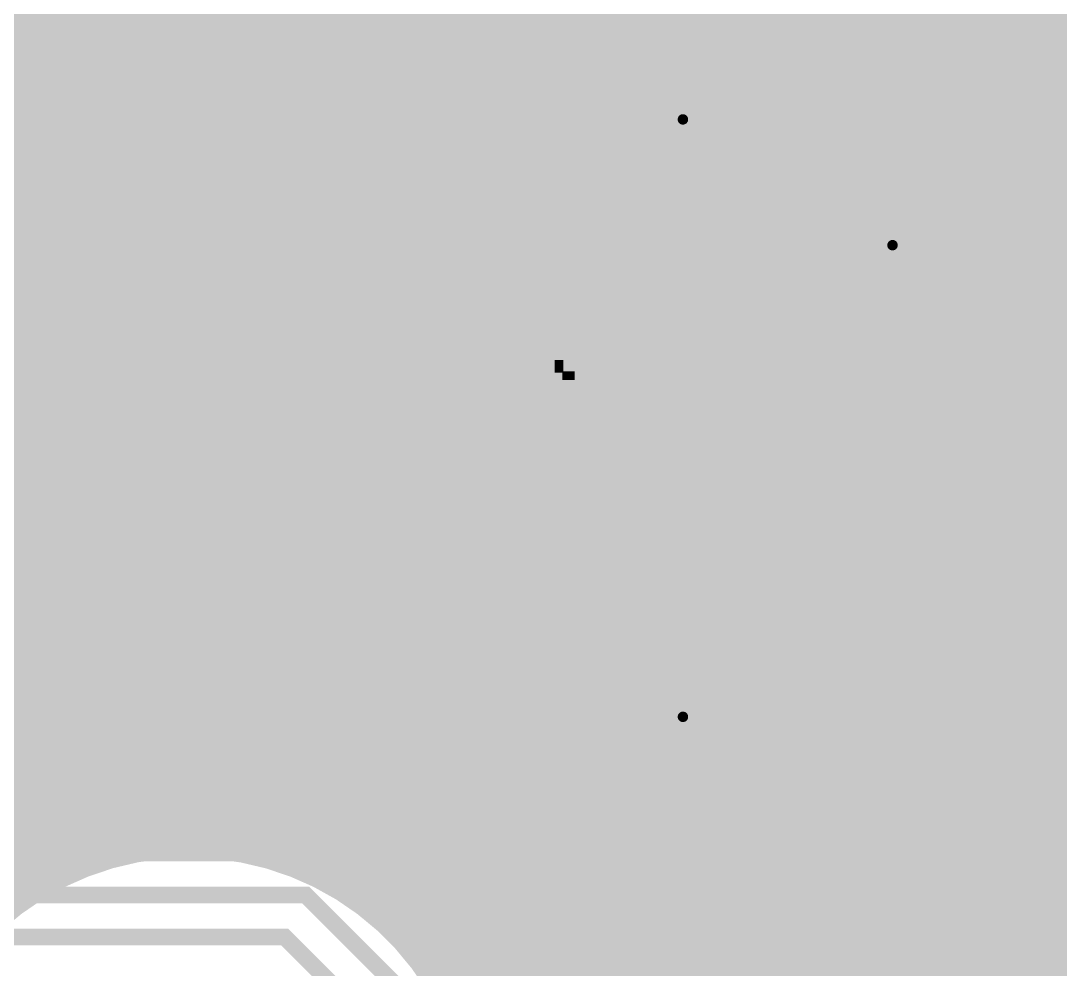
# Model space of a CAD drawing. Extents: x -6 to 196, y -52 to 46.
# Drawn here: x 85.96 to 98.55, y 2.02 to 13.51 of the extents above; entities that cross this region are included whole.
import ezdxf

# ---------------------------------------------------------------- set-up
doc = ezdxf.new("R2010")
doc.units = 0
doc.header["$MEASUREMENT"] = 0
doc.layers.get('0').update_dxf_attribs({"linetype": 'CONTINUOUS'})
for name, color, linetype in [('22-304-1_BOT', 7, 'CONTINUOUS'), ('22-304-1_DRD', 7, 'CONTINUOUS'), ('22-304-1_GND', 6, 'CONTINUOUS'), ('22-304-1_IN1', 4, 'CONTINUOUS'), ('22-304-1_SMT', 5, 'CONTINUOUS'), ('22-304-1_SPT', 10, 'CONTINUOUS'), ('22-304-1_SST', 14, 'CONTINUOUS'), ('22-304-1_TOP', 9, 'CONTINUOUS'), ('THRUHOLE_TAP', 13, 'CONTINUOUS')]:
    doc.layers.add(name, color=color, linetype=linetype)

# ---------------------------------------------------------------- blocks, each defined once
blk = doc.blocks.new('ROUND_57')
at = {"const_width": 0.35052}
blk.add_lwpolyline([(-0.17526, 0, 1), (0.17526, 0, 1)], format="xyb", close=True, dxfattribs=at)
blk = doc.blocks.new('ROUND_85')
at = {"const_width": 0.0635}
blk.add_lwpolyline([(-0.03175, 0, 1), (0.03175, 0, 1)], format="xyb", close=True, dxfattribs=at)
blk = doc.blocks.new('RECTANGLE_4')
blk.add_solid([(1.30048, 0.6477), (1.30048, -0.6477), (-1.30048, 0.6477), (-1.30048, -0.6477)])
blk = doc.blocks.new('RECTANGLE_5')
blk.add_solid([(0.4826, 0.4064), (0.4826, -0.4064), (-0.4826, 0.4064), (-0.4826, -0.4064)])
blk = doc.blocks.new('RECTANGLE_10')
blk.add_solid([(1.12522, 1.14935), (1.12522, -1.14935), (-1.12522, 1.14935), (-1.12522, -1.14935)])
blk = doc.blocks.new('RECTANGLE_43')
blk.add_solid([(1.905, 1.0414), (1.905, -1.0414), (-1.905, 1.0414), (-1.905, -1.0414)])
blk = doc.blocks.new('RECTANGLE_49')
blk.add_solid([(0.3175, 0.4445), (0.3175, -0.4445), (-0.3175, 0.4445), (-0.3175, -0.4445)])
blk = doc.blocks.new('ROUND_88')
at = {"const_width": 0.10033}
blk.add_lwpolyline([(-0.050164, 0, 1), (0.050164, 0, 1)], format="xyb", close=True, dxfattribs=at)

msp = doc.modelspace()

# ---------------------------------------------------------------- linework, layer by layer
at = {"layer": '22-304-1_BOT', "const_width": 0.254}
for points in [[(87.0966, 35.3314), (87.0966, 3.38328)], [(87.3252, 35.1028), (87.3252, 3.43662)], [(87.5538, 34.8742), (87.5538, 3.47218)], [(87.7824, 34.6456), (87.7824, 3.49504)], [(88.011, 34.417), (88.011, 3.50266)], [(88.2396, 34.1884), (88.2396, 3.4925)], [(88.4682, 33.9598), (88.4682, 3.46964)], [(88.6968, 33.7312), (88.6968, 3.43154)], [(88.9254, 33.5026), (88.9254, 3.3782)], [(89.154, 33.274), (89.154, 3.30708)], [(89.3826, 33.0454), (89.3826, 3.21818)], [(89.6112, 32.8168), (89.6112, 3.10896)], [(89.8398, 32.5882), (89.8398, 2.97942)], [(90.0684, 32.3596), (90.0684, 2.82702)], [(90.297, 32.131), (90.297, 2.64414)], [(90.5256, 31.9024), (90.5256, 2.4257)], [(90.7542, 31.6738), (90.7542, 2.16408)], [(90.9828, 31.4452), (90.9828, 1.83642)], [(91.2114, 31.2166), (91.2114, 1.397)], [(91.44, 30.988), (91.44, 0.65786)], [(91.6686, 30.7594), (91.6686, -4.064)], [(91.8972, 30.5308), (91.8972, -4.064)], [(92.1258, 30.3022), (92.1258, -4.064)], [(92.3544, 30.0736), (92.3544, -4.064)], [(92.583, 29.845), (92.583, -4.064)], [(92.8116, 29.6164), (92.8116, -4.064)], [(93.0402, 29.3878), (93.0402, -4.064)], [(93.2688, 29.1592), (93.2688, -4.064)], [(93.4974, 28.9306), (93.4974, -4.064)], [(93.726, 28.702), (93.726, -4.064)], [(93.9546, 28.4734), (93.9546, -4.064)], [(94.1832, 28.2448), (94.1832, -4.064)], [(94.4118, 28.0162), (94.4118, -4.064)], [(94.6404, 27.7876), (94.6404, -4.064)], [(94.869, 27.559), (94.869, -4.064)], [(95.0976, 27.3304), (95.0976, -4.064)], [(95.3262, 27.1018), (95.3262, -4.064)], [(95.5548, 26.8732), (95.5548, -4.064)], [(95.7834, 26.6446), (95.7834, -4.064)], [(96.012, 26.416), (96.012, -4.064)], [(96.2406, 26.1874), (96.2406, -4.064)], [(96.4692, 25.9588), (96.4692, -4.064)], [(96.6978, 25.7302), (96.6978, -4.064)], [(96.9264, 25.5016), (96.9264, -4.064)], [(97.155, 25.273), (97.155, -4.064)], [(97.3836, 25.0444), (97.3836, -4.064)], [(97.6122, 24.8158), (97.6122, -4.064)], [(97.8408, 24.5872), (97.8408, -0.16764)], [(98.0694, 24.3586), (98.0694, 0.06604)], [(98.298, 24.13), (98.298, 0.15494)], [(98.5266, 23.9014), (98.5266, 0.16002)], [(86.868, 16.69796), (86.868, 3.3147)], [(85.9536, 16.60398), (85.9536, 2.84226)], [(86.6394, 16.52778), (86.6394, 3.2258)], [(86.1822, 16.49222), (86.1822, 2.99212)], [(86.4108, 16.46936), (86.4108, 3.12166)], [(120.22074, 13.5382), (56.58866, 13.5382)], [(120.22074, 13.3096), (56.81726, 13.3096)], [(120.22074, 13.081), (57.04586, 13.081)], [(120.22074, 12.8524), (57.27446, 12.8524)], [(120.22074, 12.6238), (57.50306, 12.6238)], [(120.22074, 12.3952), (57.73166, 12.3952)], [(120.22074, 12.1666), (65.5701, 12.1666)], [(120.22074, 11.938), (65.8368, 11.938)], [(120.22074, 11.7094), (65.93586, 11.7094)], [(120.22074, 11.4808), (65.94856, 11.4808)], [(120.22074, 11.2522), (65.88252, 11.2522)], [(120.22074, 11.0236), (65.69456, 11.0236)], [(120.22074, 10.795), (17.145, 10.795)], [(120.22074, 10.5664), (17.145, 10.5664)], [(120.22074, 10.3378), (17.145, 10.3378)], [(120.22074, 10.1092), (17.145, 10.1092)], [(120.22074, 9.8806), (17.145, 9.8806)], [(120.22074, 9.652), (17.145, 9.652)], [(115.15344, 9.4234), (17.145, 9.4234)], [(101.219, 9.1948), (17.145, 9.1948)], [(101.00818, 8.9662), (17.145, 8.9662)], [(100.93198, 8.7376), (17.145, 8.7376)], [(100.93452, 8.509), (17.145, 8.509)], [(101.02342, 8.2804), (18.19656, 8.2804)], [(101.25964, 8.0518), (18.38452, 8.0518)], [(117.5893, 7.8232), (18.45056, 7.8232)], [(103.84536, 7.5946), (18.43786, 7.5946)], [(103.5812, 7.366), (18.3388, 7.366)], [(103.4796, 7.1374), (18.0721, 7.1374)], [(103.4669, 6.9088), (17.145, 6.9088)], [(103.53548, 6.6802), (17.145, 6.6802)], [(103.72344, 6.4516), (22.31644, 6.4516)], [(120.72874, 6.223), (22.47138, 6.223)], [(120.72874, 5.9944), (22.51964, 5.9944)], [(120.72874, 5.7658), (22.48916, 5.7658)], [(120.72874, 5.5372), (22.3647, 5.5372)], [(120.72874, 5.3086), (21.99132, 5.3086)], [(117.87632, 5.08), (21.31568, 5.08)], [(117.56898, 4.8514), (21.62302, 4.8514)], [(117.45722, 4.6228), (21.73478, 4.6228)], [(117.43436, 4.3942), (21.7551, 4.3942)], [(117.49278, 4.1656), (21.69668, 4.1656)], [(117.66296, 3.937), (21.52904, 3.937)], [(120.72874, 3.7084), (65.29832, 3.7084)], [(87.60206, 3.4798), (65.62598, 3.4798)], [(120.72874, 3.4798), (88.39708, 3.4798)], [(86.69782, 3.2512), (65.81648, 3.2512)], [(120.72874, 3.2512), (89.30132, 3.2512)], [(86.23046, 3.0226), (79.45374, 3.0226)], [(120.72874, 3.0226), (89.76868, 3.0226)], [(85.88756, 2.794), (79.72552, 2.794)], [(120.72874, 2.794), (90.11158, 2.794)], [(120.72874, 2.5654), (90.38336, 2.5654)], [(120.72874, 2.3368), (90.60942, 2.3368)], [(120.72874, 2.1082), (90.79738, 2.1082)]]:
    msp.add_lwpolyline(points, dxfattribs=at)
for points in [[(88.00084, 3.50266, 0.4142136), (84.49818, 0)], [(91.50096, 0, 0.4142136), (88.00084, 3.50012)]]:
    msp.add_lwpolyline(points, format="xyb", dxfattribs=at)
at = {"layer": '22-304-1_DRD', "const_width": 0.254}
for points in [[(93.726, 12.954), (93.345, 12.573)], [(93.726, 12.954), (93.345, 12.573)], [(94.234, 12.954), (93.726, 12.954)], [(94.234, 12.954), (93.726, 12.954)], [(94.615, 12.573), (94.234, 12.954)], [(94.615, 12.573), (94.234, 12.954)], [(93.345, 12.573), (93.345, 12.065)], [(93.345, 12.573), (93.345, 12.065)], [(94.615, 12.065), (94.615, 12.573)], [(94.615, 12.065), (94.615, 12.573)], [(93.345, 12.065), (93.726, 11.684)], [(93.345, 12.065), (93.726, 11.684)], [(94.234, 11.684), (94.615, 12.065)], [(94.234, 11.684), (94.615, 12.065)], [(93.726, 11.684), (94.234, 11.684)], [(93.726, 11.684), (94.234, 11.684)], [(96.266, 11.43), (95.885, 11.049)], [(96.266, 11.43), (95.885, 11.049)], [(96.266, 11.43), (95.885, 11.049)], [(96.774, 11.43), (96.266, 11.43)], [(96.774, 11.43), (96.266, 11.43)], [(96.774, 11.43), (96.266, 11.43)], [(97.155, 11.049), (96.774, 11.43)], [(97.155, 11.049), (96.774, 11.43)], [(97.155, 11.049), (96.774, 11.43)], [(95.885, 11.049), (95.885, 10.541)], [(95.885, 11.049), (95.885, 10.541)], [(95.885, 11.049), (95.885, 10.541)], [(97.155, 10.541), (97.155, 11.049)], [(97.155, 10.541), (97.155, 11.049)], [(97.155, 10.541), (97.155, 11.049)], [(95.885, 10.541), (96.266, 10.16)], [(95.885, 10.541), (96.266, 10.16)], [(95.885, 10.541), (96.266, 10.16)], [(96.774, 10.16), (97.155, 10.541)], [(96.774, 10.16), (97.155, 10.541)], [(96.774, 10.16), (97.155, 10.541)], [(96.266, 10.16), (96.774, 10.16)], [(96.266, 10.16), (96.774, 10.16)], [(96.266, 10.16), (96.774, 10.16)], [(93.726, 5.715), (93.345, 5.334)], [(94.234, 5.715), (93.726, 5.715)], [(94.615, 5.334), (94.234, 5.715)], [(93.345, 5.334), (93.345, 4.826)], [(94.615, 4.826), (94.615, 5.334)], [(93.345, 4.826), (93.726, 4.445)], [(94.234, 4.445), (94.615, 4.826)], [(93.726, 4.445), (94.234, 4.445)]]:
    msp.add_lwpolyline(points, dxfattribs=at)
at = {"layer": '22-304-1_IN1'}
for points, const_width in [([(87.0712, 22.97684), (87.0712, 5.89026)], 0.254), ([(87.2998, 22.97684), (87.2998, 5.89026)], 0.254), ([(87.5284, 22.97684), (87.5284, 5.89026)], 0.254), ([(87.757, 22.97684), (87.757, 5.89026)], 0.254), ([(87.9856, 22.97684), (87.9856, 5.89026)], 0.254), ([(88.2142, 22.97684), (88.2142, 5.89026)], 0.254), ([(88.4428, 22.97684), (88.4428, 5.89026)], 0.254), ([(88.6714, 22.97684), (88.6714, 5.89026)], 0.254), ([(88.9, 22.97684), (88.9, 5.89026)], 0.254), ([(89.1286, 22.97684), (89.1286, 5.89026)], 0.254), ([(89.3572, 22.97684), (89.3572, 5.89026)], 0.254), ([(89.5858, 22.97684), (89.5858, 5.89026)], 0.254), ([(89.8144, 22.97684), (89.8144, 5.89026)], 0.254), ([(90.043, 22.97684), (90.043, 5.89026)], 0.254), ([(90.2716, 22.97684), (90.2716, 5.89026)], 0.254), ([(90.5002, 22.97684), (90.5002, 5.83692)], 0.254), ([(90.7288, 22.97684), (90.7288, 5.63372)], 0.254), ([(90.9574, 22.97684), (90.9574, 5.40512)], 0.254), ([(91.186, 22.97684), (91.186, 5.17652)], 0.254), ([(91.4146, 22.97684), (91.4146, 4.94792)], 0.254), ([(91.6432, 22.97684), (91.6432, 4.71932)], 0.254), ([(91.8718, 22.97684), (91.8718, 4.49072)], 0.254), ([(92.1004, 22.97684), (92.1004, 4.26212)], 0.254), ([(92.329, 22.97684), (92.329, 4.03352)], 0.254), ([(92.5576, 22.97684), (92.5576, 3.80492)], 0.254), ([(92.7862, 22.97684), (92.7862, 3.60426)], 0.254), ([(93.0148, 22.97684), (93.0148, 3.60426)], 0.254), ([(93.2434, 22.97684), (93.2434, 3.60426)], 0.254), ([(93.472, 22.97684), (93.472, 12.76604)], 0.254), ([(93.7006, 22.97684), (93.7006, 12.93368)], 0.254), ([(93.9292, 22.97684), (93.9292, 12.9921)], 0.254), ([(94.1578, 22.97684), (94.1578, 12.97178)], 0.254), ([(94.3864, 22.97684), (94.3864, 12.86002)], 0.254), ([(94.615, 22.97684), (94.615, 12.55268)], 0.254), ([(94.8436, 22.97684), (94.8436, 3.60426)], 0.254), ([(95.0722, 22.97684), (95.0722, 3.60426)], 0.254), ([(95.3008, 22.97684), (95.3008, 3.60426)], 0.254), ([(95.5294, 22.97684), (95.5294, 3.60426)], 0.254), ([(95.758, 22.97684), (95.758, 3.60426)], 0.254), ([(95.9866, 22.7584), (95.9866, 11.21156)], 0.254), ([(96.2152, 22.5298), (96.2152, 11.39952)], 0.254), ([(96.4438, 22.3012), (96.4438, 11.46556)], 0.254), ([(96.6724, 22.0726), (96.6724, 11.45286)], 0.254), ([(96.901, 21.844), (96.901, 11.3538)], 0.254), ([(97.1296, 21.6154), (97.1296, 11.0871)], 0.254), ([(97.3582, 21.3868), (97.3582, 3.60426)], 0.254), ([(97.5868, 21.1582), (97.5868, 3.60426)], 0.254), ([(97.8154, 20.9296), (97.8154, 3.60426)], 0.254), ([(98.044, 20.701), (98.044, 3.60426)], 0.254), ([(98.2726, 20.4724), (98.2726, 3.60426)], 0.254), ([(98.5012, 20.2438), (98.5012, 3.60426)], 0.254), ([(86.8426, 16.67002), (86.8426, 5.89026)], 0.254), ([(85.9282, 16.6243), (85.9282, 5.89026)], 0.254), ([(86.1568, 16.49984), (86.1568, 5.89026)], 0.254), ([(86.614, 16.51762), (86.614, 5.89026)], 0.254), ([(86.3854, 16.46936), (86.3854, 5.89026)], 0.254), ([(105.4862, 13.589), (51.9938, 13.589)], 0.254), ([(105.75036, 13.3604), (83.96732, 13.3604)], 0.254), ([(115.0493, 13.1318), (84.3407, 13.1318)], 0.254), ([(93.63964, 12.9032), (84.46516, 12.9032)], 0.254), ([(114.92484, 12.9032), (94.32036, 12.9032)], 0.254), ([(93.40342, 12.6746), (84.49564, 12.6746)], 0.254), ([(105.75036, 12.6746), (94.55404, 12.6746)], 0.254), ([(93.31452, 12.446), (84.44738, 12.446)], 0.254), ([(105.4862, 12.446), (94.64294, 12.446)], 0.254), ([(93.31198, 12.2174), (84.29244, 12.2174)], 0.254), ([(105.3846, 12.2174), (94.64802, 12.2174)], 0.254), ([(93.38818, 11.9888), (65.7987, 11.9888)], 0.254), ([(105.3719, 11.9888), (94.56928, 11.9888)], 0.254), ([(94.615, 12.08532), (94.615, 5.31368)], 0.254), ([(93.472, 11.87196), (93.472, 5.52704)], 0.254), ([(93.599, 11.7602), (65.92316, 11.7602)], 0.254), ([(105.44048, 11.7602), (94.361, 11.7602)], 0.254), ([(94.3864, 11.77798), (94.3864, 5.62102)], 0.254), ([(93.7006, 11.70178), (93.7006, 5.69468)], 0.254), ([(93.9292, 11.64336), (93.9292, 5.7531)], 0.254), ([(94.1578, 11.66622), (94.1578, 5.73278)], 0.254), ([(105.62844, 11.5316), (65.95364, 11.5316)], 0.254), ([(96.07296, 11.303), (84.26704, 11.303)], 0.254), ([(119.888, 11.303), (96.96704, 11.303)], 0.254), ([(95.90278, 11.0744), (84.43468, 11.0744)], 0.254), ([(119.888, 11.0744), (97.13468, 11.0744)], 0.254), ([(95.84436, 10.8458), (84.4931, 10.8458)], 0.254), ([(119.888, 10.8458), (97.1931, 10.8458)], 0.254), ([(95.86722, 10.6172), (84.47278, 10.6172)], 0.254), ([(105.54716, 10.6172), (97.17278, 10.6172)], 0.254), ([(97.1296, 10.50036), (97.1296, 3.60426)], 0.254), ([(95.97898, 10.3886), (84.36102, 10.3886)], 0.254), ([(95.9866, 10.37844), (95.9866, 3.60426)], 0.254), ([(105.40746, 10.3886), (97.06102, 10.3886)], 0.254), ([(96.901, 10.2362), (96.901, 3.60426)], 0.254), ([(96.28632, 10.16), (84.05368, 10.16)], 0.254), ([(96.2152, 10.19048), (96.2152, 3.60426)], 0.254), ([(96.4438, 10.1219), (96.4438, 3.60426)], 0.254), ([(96.6724, 10.1346), (96.6724, 3.60426)], 0.254), ([(105.36936, 10.16), (96.75368, 10.16)], 0.254), ([(105.40746, 9.9314), (60.86602, 9.9314)], 0.254), ([(105.54716, 9.7028), (60.97778, 9.7028)], 0.254), ([(117.91442, 9.4742), (84.16036, 9.4742)], 0.254), ([(117.82552, 9.2456), (84.39404, 9.2456)], 0.254), ([(117.82298, 9.017), (84.48294, 9.017)], 0.254), ([(105.62844, 8.7884), (84.48802, 8.7884)], 0.254), ([(105.44048, 8.5598), (84.40928, 8.5598)], 0.254), ([(105.3719, 8.3312), (84.201, 8.3312)], 0.254), ([(105.3846, 8.1026), (22.71776, 8.1026)], 0.254), ([(105.4862, 7.874), (22.95652, 7.874)], 0.254), ([(137.414, 6.79196), (136.33704, 6.79196), (136.144, 6.985), (133.985, 6.985), (131.826, 4.826), (124.333, 4.826), (122.682, 3.175), (92.583, 3.175), (90.297, 5.461), (81.407, 5.461), (80.518, 6.35), (67.183, 6.35), (66.548, 6.985), (23.241, 6.985), (22.479, 7.747), (21.209, 7.747), (20.574, 7.112), (19.812, 7.112), (19.304, 6.604), (18.923, 6.604), (18.288, 5.969), (14.732, 5.969)], 0.2032), ([(105.75036, 7.6454), (84.23656, 7.6454)], 0.254), ([(118.70944, 7.4168), (84.42452, 7.4168)], 0.254), ([(137.16, 5.588), (136.652, 5.588), (135.763, 6.477), (134.112, 6.477), (131.953, 4.318), (124.46, 4.318), (122.809, 2.667), (92.456, 2.667), (90.17, 4.953), (81.28, 4.953), (80.391, 5.842), (66.929, 5.842), (66.294, 6.477), (22.987, 6.477), (22.225, 7.239), (21.336, 7.239), (20.701, 6.604), (19.939, 6.604), (19.431, 6.096), (19.05, 6.096), (16.764, 3.81), (5.08, 3.81)], 0.2032), ([(119.888, 7.1882), (84.49056, 7.1882)], 0.254), ([(119.888, 6.9596), (84.47786, 6.9596)], 0.254), ([(135.54456, 5.461), (134.90956, 4.826), (133.096, 4.826), (132.08, 3.81), (124.587, 3.81), (122.936, 2.159), (92.329, 2.159), (90.043, 4.445), (81.153, 4.445), (80.264, 5.334), (66.675, 5.334), (66.04, 5.969), (22.86, 5.969), (22.098, 6.731), (21.59, 6.731), (20.955, 6.096), (20.066, 6.096), (19.304, 5.334)], 0.2032), ([(119.888, 6.731), (84.3788, 6.731)], 0.254), ([(119.888, 6.5024), (84.1121, 6.5024)], 0.254), ([(117.0813, 6.2738), (81.19872, 6.2738)], 0.254), ([(116.713, 6.0452), (81.42732, 6.0452)], 0.254), ([(139.0269, 5.08), (137.668, 5.08), (136.906, 4.318), (133.223, 4.318), (132.207, 3.302), (124.841, 3.302), (123.19, 1.651), (92.075, 1.651), (89.789, 3.937), (81.026, 3.937), (80.137, 4.826), (66.548, 4.826), (65.913, 5.461), (22.225, 5.461), (21.844, 5.842), (21.844, 5.969)], 0.2032), ([(90.297, 5.89026), (81.5848, 5.89026)], 0.254), ([(101.12502, 5.8166), (90.53576, 5.8166)], 0.254), ([(90.59926, 5.76326), (92.7608, 3.60426)], 0.254), ([(93.53296, 5.588), (90.77452, 5.588)], 0.254), ([(100.97262, 5.588), (94.42704, 5.588)], 0.254), ([(93.36278, 5.3594), (91.00312, 5.3594)], 0.254), ([(100.92436, 5.3594), (94.59468, 5.3594)], 0.254), ([(137.795, 3.81), (133.477, 3.81), (132.461, 2.794), (125.222, 2.794), (123.571, 1.143), (91.948, 1.143), (89.662, 3.429), (80.899, 3.429), (80.01, 4.318), (66.421, 4.318), (65.786, 4.953), (22.098, 4.953), (21.844, 5.207), (20.32, 5.207)], 0.2032), ([(93.30436, 5.1308), (91.23172, 5.1308)], 0.254), ([(100.95484, 5.1308), (94.6531, 5.1308)], 0.254), ([(93.32722, 4.9022), (91.46032, 4.9022)], 0.254), ([(94.615, 4.84632), (94.615, 3.60426)], 0.254), ([(101.0793, 4.9022), (94.63278, 4.9022)], 0.254), ([(93.43898, 4.6736), (91.68892, 4.6736)], 0.254), ([(101.45268, 4.6736), (94.52102, 4.6736)], 0.254), ([(93.472, 4.63296), (93.472, 3.60426)], 0.254), ([(94.3864, 4.53898), (94.3864, 3.60426)], 0.254), ([(136.04494, 2.286), (125.349, 2.286), (123.698, 0.635), (91.694, 0.635), (89.408, 2.921), (80.645, 2.921), (79.756, 3.81), (66.294, 3.81), (65.659, 4.445), (21.082, 4.445)], 0.2032), ([(93.74632, 4.445), (91.91752, 4.445)], 0.254), ([(93.7006, 4.46278), (93.7006, 3.60426)], 0.254), ([(94.1578, 4.42722), (94.1578, 3.60426)], 0.254), ([(104.6099, 4.445), (94.21368, 4.445)], 0.254), ([(93.9292, 4.40436), (93.9292, 3.60426)], 0.254), ([(104.6226, 4.2164), (92.14612, 4.2164)], 0.254), ([(104.7242, 3.9878), (92.37472, 3.9878)], 0.254), ([(104.98836, 3.7592), (92.60332, 3.7592)], 0.254), ([(116.713, 3.60426), (92.7608, 3.60426)], 0.254), ([(127.508, 0.762), (125.095, 0.762), (123.952, -0.381), (99.568, -0.381), (98.679, -1.27), (92.837, -1.27), (89.154, 2.413), (80.137, 2.413), (79.248, 3.302), (77.597, 3.302), (76.2, 1.905)], 0.2032)]:
    msp.add_lwpolyline(points, dxfattribs=dict(at, const_width=const_width))
at = {"layer": '22-304-1_IN1', "const_width": 0.254}
for points in [[(93.98, 12.99464, 0.4142136), (93.30436, 12.319)], [(94.65564, 12.319, 0.4142136), (93.98, 12.99464)], [(93.30436, 12.319, 0.4142136), (93.98, 11.64336)], [(93.98, 11.64336, 0.4142136), (94.65564, 12.319)], [(96.52, 11.47064, 0.4142136), (95.84436, 10.795)], [(96.52, 11.47064, 0.4142136), (95.84436, 10.795)], [(97.19564, 10.795, 0.4142136), (96.52, 11.47064)], [(97.19564, 10.795, 0.4142136), (96.52, 11.47064)], [(95.84436, 10.795, 0.4142136), (96.52, 10.11936)], [(95.84436, 10.795, 0.4142136), (96.52, 10.11936)], [(96.52, 10.11936, 0.4142136), (97.19564, 10.795)], [(96.52, 10.11936, 0.4142136), (97.19564, 10.795)], [(90.59926, 5.76326, 0.1989124), (90.297, 5.88846)], [(90.59926, 5.76326, 0.1989124), (90.297, 5.88846)], [(93.98, 5.75564, 0.4142136), (93.30436, 5.08)], [(94.65564, 5.08, 0.4142136), (93.98, 5.75564)], [(93.30436, 5.08, 0.4142136), (93.98, 4.40436)], [(93.98, 4.40436, 0.4142136), (94.65564, 5.08)]]:
    msp.add_lwpolyline(points, format="xyb", dxfattribs=at)
at = {"layer": '22-304-1_SST', "const_width": 0.1524}
for points in [[(82.804, 17.907), (73.533, 17.907), (73.533, 6.223), (82.804, 6.223), (82.804, 6.35), (82.804, 9.017), (87.249, 9.017), (87.249, 10.033), (82.804, 10.033), (82.804, 14.097), (87.249, 14.097), (87.249, 15.113), (82.804, 15.113), (82.804, 17.907)], [(92.837, 10.16), (95.504, 10.16), (95.504, 15.24), (92.456, 15.24), (92.456, 10.16), (92.837, 10.16)], [(97.3455, 11.2395), (97.3455, 14.1605), (95.7072, 14.1605), (95.7072, 11.2395), (97.3455, 11.2395)], [(92.5322, 9.32688), (92.42552, 9.32688)], [(92.456, 9.33704), (92.456, 9.09066)], [(92.59316, 9.26592), (92.59316, 9.16178)], [(92.60332, 9.18972), (92.35694, 9.18972)], [(92.67952, 8.71474), (92.3798, 8.71474), (92.3798, 2.71526), (92.67952, 2.71526)], [(95.28048, 8.71474), (95.5802, 8.71474), (95.5802, 2.71526), (95.28048, 2.71526)], [(92.3925, 6.858), (92.3925, 6.5405)], [(95.5675, 6.858), (92.3925, 6.858)], [(92.4941, 6.858), (92.4941, 6.5405)], [(92.63126, 6.858), (92.63126, 6.5405)], [(92.76842, 6.858), (92.76842, 6.5405)], [(92.90558, 6.858), (92.90558, 6.5405)], [(93.04274, 6.858), (93.04274, 6.5405)], [(93.1799, 6.858), (93.1799, 6.5405)], [(93.31706, 6.858), (93.31706, 6.5405)], [(93.45422, 6.858), (93.45422, 6.5405)], [(93.59138, 6.858), (93.59138, 6.5405)], [(93.72854, 6.858), (93.72854, 6.5405)], [(93.8657, 6.858), (93.8657, 6.5405)], [(94.00286, 6.858), (94.00286, 6.5405)], [(94.14002, 6.858), (94.14002, 6.5405)], [(94.27718, 6.858), (94.27718, 6.5405)], [(94.41434, 6.858), (94.41434, 6.5405)], [(94.5515, 6.858), (94.5515, 6.5405)], [(94.68866, 6.858), (94.68866, 6.5405)], [(94.82582, 6.858), (94.82582, 6.5405)], [(94.96298, 6.858), (94.96298, 6.5405)], [(95.10014, 6.858), (95.10014, 6.5405)], [(95.2373, 6.858), (95.2373, 6.5405)], [(95.37446, 6.858), (95.37446, 6.5405)], [(95.51162, 6.858), (95.51162, 6.5405)], [(95.5675, 6.858), (95.5675, 6.5405)], [(95.5675, 6.77926), (92.3925, 6.77926)], [(95.5675, 6.6421), (92.3925, 6.6421)], [(96.18472, 6.13918), (96.01708, 6.1976), (96.01708, 6.5532), (96.18472, 6.61162), (96.8629, 6.61162), (97.03308, 6.5532), (97.03308, 6.1976), (96.8629, 6.13918)], [(95.5675, 6.5405), (92.3925, 6.5405)], [(96.18472, 5.77342), (96.01708, 5.65658), (96.01708, 5.41782), (96.18472, 5.30098), (96.3549, 5.30098), (96.69272, 5.5372), (97.03308, 5.30098), (97.03308, 5.77342)], [(96.01708, 4.57962), (96.01708, 4.81838)], [(96.01708, 4.699), (97.03308, 4.699), (96.8629, 4.81838)]]:
    msp.add_lwpolyline(points, dxfattribs=at)
for points in [[(92.47886, 9.33958, 0.4142136), (92.3544, 9.21512)], [(92.60586, 9.21512, 0.4142136), (92.47886, 9.34212)], [(92.3544, 9.21512, 0.4142136), (92.47886, 9.09066)], [(92.47886, 9.08812, 0.4142136), (92.60586, 9.21512)]]:
    msp.add_lwpolyline(points, format="xyb", dxfattribs=at)
at = {"layer": '22-304-1_TOP'}
for points, const_width in [([(87.1982, 18.23974), (87.1982, 10.17016)], 0.254), ([(86.36, 11.43), (86.36, 17.145)], 0.635), ([(87.00516, 16.93926), (87.00516, 12.20216)], 0.254), ([(97.9424, 16.00454), (97.9424, 13.53312)], 0.254), ([(87.30234, 15.97406), (87.30234, 13.23594)], 0.254), ([(98.171, 15.77594), (98.171, 13.30452)], 0.254), ([(93.98, 14.351), (95.5802, 14.351), (96.52, 13.4112)], 1.27), ([(98.3996, 14.34084), (98.3996, 13.07592)], 0.254), ([(98.6282, 14.04874), (98.6282, 12.84732)], 0.254), ([(91.76766, 13.64234), (91.76766, 13.23594)], 0.254), ([(91.7702, 13.64234), (91.7702, 9.5377)], 0.254), ([(91.9988, 13.64234), (91.9988, 9.3091)], 0.254), ([(92.2274, 13.64234), (92.2274, 9.12622)], 0.254), ([(92.3544, 13.64234), (92.3544, 13.37564)], 0.254), ([(97.76206, 13.71346), (98.72218, 12.75334)], 0.254), ([(87.30234, 13.4366), (87.00516, 13.4366)], 0.254), ([(92.3544, 13.4366), (91.76766, 13.4366)], 0.254), ([(95.19412, 13.37564), (92.3544, 13.37564)], 0.254), ([(92.456, 13.37564), (92.456, 12.02436)], 0.254), ([(92.6846, 13.37564), (92.6846, 12.02436)], 0.254), ([(92.9132, 13.37564), (92.9132, 12.02436)], 0.254), ([(93.1418, 13.37564), (93.1418, 12.02436)], 0.254), ([(93.3704, 13.37564), (93.3704, 12.02436)], 0.254), ([(93.599, 13.37564), (93.599, 12.02436)], 0.254), ([(93.8276, 13.37564), (93.8276, 12.02436)], 0.254), ([(94.0562, 13.37564), (94.0562, 12.02436)], 0.254), ([(94.2848, 13.37564), (94.2848, 12.02436)], 0.254), ([(94.5134, 13.37564), (94.5134, 12.02436)], 0.254), ([(94.742, 13.37564), (94.742, 12.02436)], 0.254), ([(94.9706, 13.37564), (94.9706, 12.02436)], 0.254), ([(95.19412, 13.37564), (95.70974, 12.86002)], 0.254), ([(95.1992, 13.37056), (95.1992, 12.02436)], 0.254), ([(98.425, -0.508), (98.425, 12.446), (97.4598, 13.4112), (96.52, 13.4112)], 0.2032), ([(99.24034, 13.4366), (98.03892, 13.4366)], 0.254), ([(91.76766, 13.23594), (87.30234, 13.23594)], 0.254), ([(87.4268, 13.23594), (87.4268, 10.89406)], 0.254), ([(87.6554, 13.23594), (87.6554, 10.89406)], 0.254), ([(87.884, 13.23594), (87.884, 10.89406)], 0.254), ([(88.1126, 13.23594), (88.1126, 10.89406)], 0.254), ([(88.3412, 13.23594), (88.3412, 10.89406)], 0.254), ([(88.5698, 13.23594), (88.5698, 10.89406)], 0.254), ([(88.7984, 13.23594), (88.7984, 10.89406)], 0.254), ([(89.027, 13.23594), (89.027, 10.89406)], 0.254), ([(89.2556, 13.23594), (89.2556, 10.89406)], 0.254), ([(89.4842, 13.23594), (89.4842, 10.89406)], 0.254), ([(89.7128, 13.23594), (89.7128, 10.89406)], 0.254), ([(89.9414, 13.23594), (89.9414, 10.89406)], 0.254), ([(90.17, 13.23594), (90.17, 10.89406)], 0.254), ([(90.3986, 13.23594), (90.3986, 10.89406)], 0.254), ([(90.6272, 13.23594), (90.6272, 10.89406)], 0.254), ([(90.8558, 13.23594), (90.8558, 10.89406)], 0.254), ([(91.0844, 13.23594), (91.0844, 10.89406)], 0.254), ([(91.313, 13.23594), (91.313, 10.89406)], 0.254), ([(91.5416, 13.23594), (91.5416, 10.89406)], 0.254), ([(95.36176, 13.208), (87.00516, 13.208)], 0.254), ([(95.4278, 13.14196), (95.4278, 12.02436)], 0.254), ([(99.46894, 13.208), (98.26752, 13.208)], 0.254), ([(95.59036, 12.9794), (87.00516, 12.9794)], 0.254), ([(99.71024, 12.9794), (98.49612, 12.9794)], 0.254), ([(95.6564, 12.91336), (95.6564, -1.95834)], 0.254), ([(95.70974, 12.86002), (95.70974, 12.72286)], 0.254), ([(97.33026, 12.8905), (97.34701, 12.91754)], 0.254), ([(97.33026, 12.8905), (97.33026, 12.72286)], 0.254), ([(97.3455, 12.91844), (97.99574, 12.2682)], 0.254), ([(95.70974, 12.7508), (87.00516, 12.7508)], 0.254), ([(95.70974, 12.72286), (95.70974, 12.67714)], 0.254), ([(97.51314, 12.7508), (97.33026, 12.7508)], 0.254), ([(97.33026, 12.72286), (97.33026, 12.67714)], 0.254), ([(97.4852, 12.77874), (97.4852, -3.50774)], 0.254), ([(95.70974, 12.67714), (95.70974, 11.25474)], 0.254), ([(97.33026, 12.67714), (97.33026, 11.25474)], 0.254), ([(95.70974, 12.5222), (87.00516, 12.5222)], 0.254), ([(97.74174, 12.5222), (97.33026, 12.5222)], 0.254), ([(97.7138, 12.55014), (97.7138, -3.50774)], 0.254), ([(95.70974, 12.2936), (87.00516, 12.2936)], 0.254), ([(93.98, 12.319), (93.98, 11.049)], 0.2032), ([(93.98, 12.319), (93.98, 11.049)], 0.2032), ([(97.97034, 12.2936), (97.33026, 12.2936)], 0.254), ([(97.9424, 12.32154), (97.9424, -0.03302)], 0.254), ([(97.99574, 12.2682), (97.99574, 0.01524)], 0.254), ([(87.00516, 12.20216), (87.00516, 11.43)], 0.254), ([(95.70974, 12.065), (87.00516, 12.065)], 0.254), ([(92.3544, 12.02436), (92.3544, 10.07364)], 0.254), ([(95.6056, 12.02436), (92.3544, 12.02436)], 0.254), ([(93.98, 12.02436), (93.98, 11.049)], 0.254), ([(95.6056, 12.02436), (95.6056, 10.07364)], 0.254), ([(95.70974, 11.9888), (96.52, 11.9888)], 0.254), ([(96.52, 11.25474), (96.52, 11.9888)], 0.254), ([(97.33026, 11.9888), (96.52, 11.9888)], 0.254), ([(97.99574, 12.065), (97.33026, 12.065)], 0.254), ([(96.52, 10.795), (96.52, 11.9888)], 0.2032), ([(96.52, 10.795), (96.52, 11.9888)], 0.2032), ([(96.52, 11.9888), (96.52, 10.795)], 0.2032), ([(92.3544, 11.8364), (87.00516, 11.8364)], 0.254), ([(95.70974, 11.8364), (95.6056, 11.8364)], 0.254), ([(97.99574, 11.8364), (97.33026, 11.8364)], 0.254), ([(92.3544, 11.6078), (87.00516, 11.6078)], 0.254), ([(95.70974, 11.6078), (95.6056, 11.6078)], 0.254), ([(97.99574, 11.6078), (97.33026, 11.6078)], 0.254), ([(133.985, -2.6162), (133.985, -2.667), (132.715, -3.937), (97.028, -3.937), (91.948, 1.143), (91.948, 5.08), (89.535, 7.493), (86.995, 7.493), (85.217, 9.271), (85.217, 10.922), (85.598, 11.303), (86.233, 11.303), (86.36, 11.43)], 0.2032), ([(87.00516, 11.43), (87.00516, 10.9728)], 0.254), ([(92.3544, 11.3792), (87.00516, 11.3792)], 0.254), ([(95.70974, 11.3792), (95.6056, 11.3792)], 0.254), ([(97.99574, 11.3792), (97.33026, 11.3792)], 0.254), ([(97.33026, 11.25474), (95.70974, 11.25474)], 0.254), ([(95.885, 11.25474), (95.885, -2.18694)], 0.254), ([(96.1136, 11.25474), (96.1136, -2.41554)], 0.254), ([(96.3422, 11.25474), (96.3422, -2.64414)], 0.254), ([(96.5708, 11.25474), (96.5708, -2.87274)], 0.254), ([(96.7994, 11.25474), (96.7994, -3.10134)], 0.254), ([(97.028, 11.25474), (97.028, -3.32994)], 0.254), ([(97.2566, 11.25474), (97.2566, -3.50774)], 0.254), ([(86.36, 10.9728), (86.36, 10.5918)], 0.635), ([(92.3544, 11.1506), (87.00516, 11.1506)], 0.254), ([(97.99574, 11.1506), (95.6056, 11.1506)], 0.254), ([(87.00516, 10.9728), (87.00516, 10.93216)], 0.254), ([(92.3544, 11.049), (93.98, 11.049)], 0.254), ([(95.6056, 11.049), (93.98, 11.049)], 0.254), ([(93.98, 10.07364), (93.98, 11.049)], 0.254), ([(87.00516, 10.93216), (87.00516, 10.65784)], 0.254), ([(87.00516, 10.93216), (87.00516, 10.65784)], 0.254), ([(92.3544, 10.922), (87.00516, 10.922)], 0.254), ([(91.76766, 10.89406), (87.30234, 10.89406)], 0.254), ([(87.30234, 10.89406), (87.30234, 10.17016)], 0.254), ([(91.76766, 10.89406), (91.76766, 9.54024)], 0.254), ([(97.99574, 10.922), (95.6056, 10.922)], 0.254), ([(87.30234, 10.6934), (87.00516, 10.6934)], 0.254), ([(87.00516, 10.65784), (87.00516, 10.5918)], 0.254), ([(87.00516, 10.5918), (87.00516, 10.17016)], 0.254), ([(92.3544, 10.6934), (91.76766, 10.6934)], 0.254), ([(97.99574, 10.6934), (95.6056, 10.6934)], 0.254), ([(87.30234, 10.4648), (87.00516, 10.4648)], 0.254), ([(92.3544, 10.4648), (91.76766, 10.4648)], 0.254), ([(97.99574, 10.4648), (95.6056, 10.4648)], 0.254), ([(89.535, 9.525), (86.614, 9.525), (86.36, 9.779), (86.36, 10.16)], 0.635), ([(87.30234, 10.2362), (87.00516, 10.2362)], 0.254), ([(92.3544, 10.2362), (91.76766, 10.2362)], 0.254), ([(97.99574, 10.2362), (95.6056, 10.2362)], 0.254), ([(87.30234, 10.17016), (87.00516, 10.17016)], 0.254), ([(93.98, 8.16356), (91.7829, 8.16356), (90.424, 9.525), (89.535, 9.525)], 1.27), ([(97.99574, 10.0076), (91.76766, 10.0076)], 0.254), ([(95.6056, 10.07364), (92.3544, 10.07364)], 0.254), ([(92.456, 10.07364), (92.456, 9.12622)], 0.254), ([(92.6846, 10.07364), (92.6846, 9.64184)], 0.254), ([(92.9132, 10.07364), (92.9132, 9.64184)], 0.254), ([(93.1418, 10.07364), (93.1418, 9.64184)], 0.254), ([(93.3704, 10.07364), (93.3704, 9.64184)], 0.254), ([(93.599, 10.07364), (93.599, 9.64184)], 0.254), ([(93.8276, 10.07364), (93.8276, 9.64184)], 0.254), ([(94.0562, 10.07364), (94.0562, 9.64184)], 0.254), ([(94.2848, 10.07364), (94.2848, 9.64184)], 0.254), ([(94.5134, 10.07364), (94.5134, 9.64184)], 0.254), ([(94.742, 10.07364), (94.742, 9.64184)], 0.254), ([(94.9706, 10.07364), (94.9706, 9.64184)], 0.254), ([(95.1992, 10.07364), (95.1992, 9.64184)], 0.254), ([(95.4278, 10.07364), (95.4278, -1.72974)], 0.254), ([(97.99574, 9.779), (91.76766, 9.779)], 0.254), ([(92.52966, 9.64184), (92.52966, 9.12622)], 0.254), ([(95.43034, 9.64184), (92.52966, 9.64184)], 0.254), ([(95.43034, 9.64184), (95.43034, 6.68782)], 0.254), ([(85.64626, 9.4488), (87.1728, 7.92226)], 0.254), ([(92.52966, 9.5504), (91.76766, 9.5504)], 0.254), ([(91.76766, 9.54024), (92.18168, 9.12622)], 0.254), ([(97.99574, 9.5504), (95.43034, 9.5504)], 0.254), ([(85.84692, 9.38784), (85.71484, 9.38784)], 0.254), ([(85.90534, 9.3218), (85.77072, 9.3218)], 0.254), ([(85.9028, 9.3218), (86.15172, 9.07542)], 0.254), ([(92.52966, 9.3218), (91.9861, 9.3218)], 0.254), ([(97.99574, 9.3218), (95.43034, 9.3218)], 0.254), ([(86.13394, 9.0932), (85.99932, 9.0932)], 0.254), ([(86.0552, 9.17194), (86.0552, 9.03732)], 0.254), ([(92.52966, 9.12622), (92.18168, 9.12622)], 0.254), ([(97.99574, 9.0932), (95.43034, 9.0932)], 0.254), ([(84.91474, 8.96874), (86.68766, 7.19582)], 0.254), ([(86.2838, 8.97128), (86.2838, 8.80872)], 0.254), ([(87.30234, 8.8646), (86.22792, 8.8646)], 0.254), ([(86.5124, 8.88746), (86.5124, 8.58012)], 0.254), ([(87.30234, 8.87984), (86.614, 8.87984)], 0.254), ([(86.741, 8.87984), (86.741, 8.35152)], 0.254), ([(86.9696, 8.87984), (86.9696, 8.12292)], 0.254), ([(87.1982, 8.87984), (87.1982, 7.92226)], 0.254), ([(87.30234, 8.87984), (87.30234, 8.15594)], 0.254), ([(97.99574, 8.8646), (95.43034, 8.8646)], 0.254), ([(87.30234, 8.636), (86.45652, 8.636)], 0.254), ([(97.99574, 8.636), (95.43034, 8.636)], 0.254), ([(87.30234, 8.4074), (86.68512, 8.4074)], 0.254), ([(97.99574, 8.4074), (95.43034, 8.4074)], 0.254), ([(87.30234, 8.1788), (86.91372, 8.1788)], 0.254), ([(90.43162, 8.15594), (87.30234, 8.15594)], 0.254), ([(87.4268, 8.15594), (87.4268, 7.92226)], 0.254), ([(87.6554, 8.15594), (87.6554, 7.92226)], 0.254), ([(87.884, 8.15594), (87.884, 7.92226)], 0.254), ([(88.1126, 8.15594), (88.1126, 7.92226)], 0.254), ([(88.3412, 8.15594), (88.3412, 7.92226)], 0.254), ([(88.5698, 8.15594), (88.5698, 7.92226)], 0.254), ([(88.7984, 8.15594), (88.7984, 7.92226)], 0.254), ([(89.027, 8.15594), (89.027, 7.92226)], 0.254), ([(89.2556, 8.15594), (89.2556, 7.92226)], 0.254), ([(89.4842, 8.15594), (89.4842, 7.92226)], 0.254), ([(89.7128, 8.15594), (89.7128, 7.88162)], 0.254), ([(89.9414, 8.15594), (89.9414, 7.69112)], 0.254), ([(90.17, 8.15594), (90.17, 7.46252)], 0.254), ([(90.3986, 8.15594), (90.3986, 7.23392)], 0.254), ([(90.43162, 8.15594), (91.09456, 7.493)], 0.254), ([(97.99574, 8.1788), (95.43034, 8.1788)], 0.254), ([(85.93074, 7.9502), (67.95516, 7.9502)], 0.254), ([(90.63736, 7.9502), (87.14232, 7.9502)], 0.254), ([(90.6272, 7.96036), (90.6272, 7.00532)], 0.254), ([(97.99574, 7.9502), (95.43034, 7.9502)], 0.254), ([(86.0552, 7.82574), (86.0552, 2.91338)], 0.254), ([(89.535, 7.92226), (87.1728, 7.92226)], 0.254), ([(86.15934, 7.7216), (67.95516, 7.7216)], 0.254), ([(89.83726, 7.79526), (92.24518, 5.38734)], 0.254), ([(90.86596, 7.7216), (89.91092, 7.7216)], 0.254), ([(90.8558, 7.73176), (90.8558, 6.77672)], 0.254), ([(97.99574, 7.7216), (95.43034, 7.7216)], 0.254), ([(86.2838, 7.59714), (86.2838, 3.05308)], 0.254), ([(86.38794, 7.493), (67.95516, 7.493)], 0.254), ([(91.09456, 7.493), (90.13952, 7.493)], 0.254), ([(91.0844, 7.50316), (91.0844, 6.54812)], 0.254), ([(97.99574, 7.493), (95.43034, 7.493)], 0.254), ([(86.5124, 7.36854), (86.5124, 3.16992)], 0.254), ([(91.313, 7.32536), (91.313, 6.31952)], 0.254), ([(86.61654, 7.2644), (67.95516, 7.2644)], 0.254), ([(91.44508, 7.2644), (90.36812, 7.2644)], 0.254), ([(91.5416, 7.23392), (91.5416, 6.09092)], 0.254), ([(91.7702, 7.20344), (91.7702, 5.86232)], 0.254), ([(92.52966, 7.20344), (91.7829, 7.20344)], 0.254), ([(91.9988, 7.20344), (91.9988, 5.63372)], 0.254), ([(92.2274, 7.20344), (92.2274, 5.40512)], 0.254), ([(92.456, 7.20344), (92.456, 1.23952)], 0.254), ([(92.52966, 7.20344), (92.52966, 6.68782)], 0.254), ([(97.99574, 7.2644), (95.43034, 7.2644)], 0.254), ([(86.741, 7.14756), (86.741, 3.26898)], 0.254), ([(86.9696, 7.06374), (86.9696, 3.34772)], 0.254), ([(89.3572, 7.06374), (86.995, 7.06374)], 0.254), ([(87.1982, 7.06374), (87.1982, 3.40868)], 0.254), ([(87.4268, 7.06374), (87.4268, 3.4544)], 0.254), ([(87.6554, 7.06374), (87.6554, 3.48488)], 0.254), ([(87.884, 7.06374), (87.884, 3.50012)], 0.254), ([(88.1126, 7.06374), (88.1126, 3.50012)], 0.254), ([(88.3412, 7.06374), (88.3412, 3.48488)], 0.254), ([(88.5698, 7.06374), (88.5698, 3.4544)], 0.254), ([(88.7984, 7.06374), (88.7984, 3.40868)], 0.254), ([(89.027, 7.06374), (89.027, 3.34772)], 0.254), ([(89.2556, 7.06374), (89.2556, 3.26898)], 0.254), ([(89.3572, 7.06374), (91.51874, 4.9022)], 0.254), ([(89.38514, 7.0358), (67.95516, 7.0358)], 0.254), ([(89.4842, 6.93674), (89.4842, 3.17246)], 0.254), ([(92.52966, 7.0358), (90.59672, 7.0358)], 0.254), ([(97.99574, 7.0358), (95.43034, 7.0358)], 0.254), ([(89.61374, 6.8072), (67.95516, 6.8072)], 0.254), ([(92.52966, 6.8072), (90.82532, 6.8072)], 0.254), ([(97.99574, 6.8072), (95.43034, 6.8072)], 0.254), ([(89.7128, 6.70814), (89.7128, 3.05562)], 0.254), ([(95.43034, 6.68782), (92.52966, 6.68782)], 0.254), ([(92.6846, 6.68782), (92.6846, 4.74218)], 0.254), ([(92.9132, 6.68782), (92.9132, 4.74218)], 0.254), ([(93.1418, 6.68782), (93.1418, 4.74218)], 0.254), ([(93.3704, 6.68782), (93.3704, 4.74218)], 0.254), ([(93.599, 6.68782), (93.599, 4.74218)], 0.254), ([(93.8276, 6.68782), (93.8276, 4.74218)], 0.254), ([(94.0562, 6.68782), (94.0562, 4.74218)], 0.254), ([(94.2848, 6.68782), (94.2848, 4.74218)], 0.254), ([(94.5134, 6.68782), (94.5134, 4.74218)], 0.254), ([(94.742, 6.68782), (94.742, 4.74218)], 0.254), ([(94.9706, 6.68782), (94.9706, 4.74218)], 0.254), ([(95.1992, 6.68782), (95.1992, 4.74218)], 0.254), ([(89.84234, 6.5786), (67.95516, 6.5786)], 0.254), ([(97.99574, 6.5786), (91.05392, 6.5786)], 0.254), ([(89.9414, 6.47954), (89.9414, 2.91592)], 0.254), ([(90.07094, 6.35), (67.95516, 6.35)], 0.254), ([(97.99574, 6.35), (91.28252, 6.35)], 0.254), ([(90.17, 6.25094), (90.17, 2.74828)], 0.254), ([(90.29954, 6.1214), (67.95516, 6.1214)], 0.254), ([(97.99574, 6.1214), (91.51112, 6.1214)], 0.254), ([(90.3986, 6.02234), (90.3986, 2.5527)], 0.254), ([(90.52814, 5.8928), (67.95516, 5.8928)], 0.254), ([(90.6272, 5.79374), (90.6272, 2.31648)], 0.254), ([(97.99574, 5.8928), (91.73972, 5.8928)], 0.254), ([(90.75674, 5.6642), (67.95516, 5.6642)], 0.254), ([(90.8558, 5.56514), (90.8558, 2.02692)], 0.254), ([(97.99574, 5.6642), (91.96832, 5.6642)], 0.254), ([(90.98534, 5.4356), (67.95516, 5.4356)], 0.254), ([(97.99574, 5.4356), (92.19692, 5.4356)], 0.254), ([(91.0844, 5.33654), (91.0844, 1.65862)], 0.254), ([(91.21394, 5.207), (67.95516, 5.207)], 0.254), ([(97.99574, 5.207), (92.35694, 5.207)], 0.254), ([(91.313, 5.10794), (91.313, 1.13538)], 0.254), ([(92.37726, 5.08), (92.37726, 1.3208)], 0.254), ([(93.98, 3.2639), (93.98, 5.08)], 0.2032), ([(91.44254, 4.9784), (67.95516, 4.9784)], 0.254), ([(97.99574, 4.9784), (92.37726, 4.9784)], 0.254), ([(91.51874, 4.9022), (91.51874, 1.143)], 0.254), ([(91.51874, 4.7498), (67.95516, 4.7498)], 0.254), ([(97.99574, 4.7498), (92.37726, 4.7498)], 0.254), ([(92.52966, 4.74218), (92.52966, 1.78816)], 0.254), ([(95.43034, 4.74218), (92.52966, 4.74218)], 0.254), ([(93.98, 4.74218), (93.98, 3.2639)], 0.254), ([(95.43034, 4.74218), (95.43034, 1.78816)], 0.254), ([(91.51874, 4.5212), (67.95516, 4.5212)], 0.254), ([(92.52966, 4.5212), (92.37726, 4.5212)], 0.254), ([(97.99574, 4.5212), (95.43034, 4.5212)], 0.254), ([(91.51874, 4.2926), (67.95516, 4.2926)], 0.254), ([(92.52966, 4.2926), (92.37726, 4.2926)], 0.254), ([(97.99574, 4.2926), (95.43034, 4.2926)], 0.254), ([(91.51874, 4.064), (67.95516, 4.064)], 0.254), ([(92.52966, 4.064), (92.37726, 4.064)], 0.254), ([(97.99574, 4.064), (95.43034, 4.064)], 0.254), ([(91.51874, 3.8354), (67.95516, 3.8354)], 0.254), ([(92.52966, 3.8354), (92.37726, 3.8354)], 0.254), ([(97.99574, 3.8354), (95.43034, 3.8354)], 0.254), ([(91.51874, 3.6068), (67.95516, 3.6068)], 0.254), ([(92.52966, 3.6068), (92.37726, 3.6068)], 0.254), ([(97.99574, 3.6068), (95.43034, 3.6068)], 0.254), ([(87.07628, 3.3782), (67.95516, 3.3782)], 0.254), ([(91.51874, 3.3782), (88.92286, 3.3782)], 0.254), ([(92.52966, 3.3782), (92.37726, 3.3782)], 0.254), ([(97.99574, 3.3782), (95.43034, 3.3782)], 0.254), ([(86.46668, 3.1496), (79.19974, 3.1496)], 0.254), ([(91.51874, 3.1496), (89.53246, 3.1496)], 0.254), ([(92.52966, 3.1496), (92.37726, 3.1496)], 0.254), ([(92.52966, 3.2639), (93.98, 3.2639)], 0.254), ([(93.98, 1.78816), (93.98, 3.2639)], 0.254), ([(95.43034, 3.2639), (93.98, 3.2639)], 0.254), ([(97.99574, 3.1496), (95.43034, 3.1496)], 0.254), ([(86.0679, 2.921), (79.59344, 2.921)], 0.254), ([(91.51874, 2.921), (89.93124, 2.921)], 0.254), ([(92.52966, 2.921), (92.37726, 2.921)], 0.254), ([(97.99574, 2.921), (95.43034, 2.921)], 0.254), ([(91.51874, 2.6924), (90.23858, 2.6924)], 0.254), ([(92.52966, 2.6924), (92.37726, 2.6924)], 0.254), ([(97.99574, 2.6924), (95.43034, 2.6924)], 0.254), ([(91.51874, 2.4638), (90.49004, 2.4638)], 0.254), ([(92.52966, 2.4638), (92.37726, 2.4638)], 0.254), ([(97.99574, 2.4638), (95.43034, 2.4638)], 0.254), ([(91.51874, 2.2352), (90.69578, 2.2352)], 0.254), ([(92.52966, 2.2352), (92.37726, 2.2352)], 0.254), ([(97.99574, 2.2352), (95.43034, 2.2352)], 0.254), ([(91.51874, 2.0066), (90.87104, 2.0066)], 0.254), ([(92.52966, 2.0066), (92.37726, 2.0066)], 0.254), ([(97.99574, 2.0066), (95.43034, 2.0066)], 0.254)]:
    msp.add_lwpolyline(points, dxfattribs=dict(at, const_width=const_width))
at = {"layer": '22-304-1_TOP', "const_width": 0.254}
for points in [[(85.84692, 9.38784, 0.0335183), (85.90379, 9.32279)], [(85.84692, 9.38784, 0.0335183), (85.90379, 9.32279)], [(86.1568, 9.0678, 0.1989124), (86.614, 8.87842)], [(89.83726, 7.79526, 0.1989124), (89.535, 7.92046)], [(89.83726, 7.79526, 0.1989124), (89.535, 7.92046)], [(91.10218, 7.48538, 0.1993982), (91.7829, 7.20267)], [(86.69274, 7.19074, 0.1989124), (86.995, 7.06554)], [(92.37726, 5.08, 0.1989124), (92.25153, 5.38353)], [(88.00084, 3.50266, 0.4142136), (84.49818, 0)], [(91.50096, 0, 0.4142136), (88.00084, 3.50012)]]:
    msp.add_lwpolyline(points, format="xyb", dxfattribs=at)

# ---------------------------------------------------------------- block references
at = {"layer": '22-304-1_BOT'}
for p in [(93.98, 12.319), (96.52, 10.795), (93.98, 5.08)]:
    msp.add_blockref('ROUND_57', p, dxfattribs=at)
at = {"layer": '22-304-1_GND'}
for p in [(93.98, 12.319), (96.52, 10.795), (93.98, 5.08)]:
    msp.add_blockref('ROUND_85', p, dxfattribs=at)
at = {"layer": '22-304-1_IN1'}
for p in [(93.98, 12.319), (96.52, 10.795), (93.98, 5.08)]:
    msp.add_blockref('ROUND_57', p, dxfattribs=at)
at = {"layer": '22-304-1_SMT'}
for name, p in [('RECTANGLE_5', (96.52, 13.4112)), ('RECTANGLE_5', (96.52, 11.9888)), ('RECTANGLE_4', (93.98, 11.049)), ('RECTANGLE_43', (89.535, 9.525)), ('RECTANGLE_10', (93.98, 8.16356)), ('RECTANGLE_10', (93.98, 3.2639))]:
    msp.add_blockref(name, p, dxfattribs=at)
at = {"layer": '22-304-1_SPT'}
for name, p in [('RECTANGLE_5', (96.52, 13.4112)), ('RECTANGLE_5', (96.52, 11.9888)), ('RECTANGLE_4', (93.98, 11.049)), ('RECTANGLE_43', (89.535, 9.525)), ('RECTANGLE_10', (93.98, 8.16356)), ('RECTANGLE_10', (93.98, 3.2639))]:
    msp.add_blockref(name, p, dxfattribs=at)
at = {"layer": '22-304-1_TOP'}
for name, p in [('RECTANGLE_5', (96.52, 13.4112)), ('ROUND_57', (93.98, 12.319)), ('RECTANGLE_5', (96.52, 11.9888)), ('RECTANGLE_49', (86.36, 11.43)), ('RECTANGLE_4', (93.98, 11.049)), ('ROUND_57', (96.52, 10.795)), ('RECTANGLE_49', (86.36, 10.16)), ('RECTANGLE_43', (89.535, 9.525)), ('RECTANGLE_10', (93.98, 8.16356)), ('ROUND_57', (93.98, 5.08)), ('RECTANGLE_10', (93.98, 3.2639))]:
    msp.add_blockref(name, p, dxfattribs=at)
at = {"layer": 'THRUHOLE_TAP'}
for p in [(93.98, 12.319), (96.52, 10.795), (93.98, 5.08)]:
    msp.add_blockref('ROUND_88', p, dxfattribs=at)

doc.saveas('drawing.dxf')
